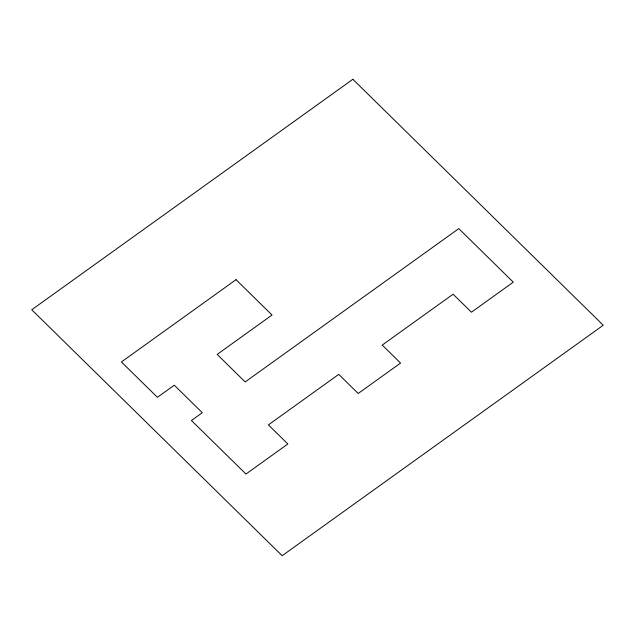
<?xml version="1.0" encoding="UTF-8"?>
<svg xmlns="http://www.w3.org/2000/svg" width="635" height="635" viewBox="0 0 635 635"><rect width="100%" height="100%" fill="white"/><g stroke="black" fill="none" stroke-linecap="round" stroke-linejoin="round"><path stroke-width="0.95" d="M352.854 79.288L31.75 309.761L282.146 555.712L603.25 325.239L352.854 79.288M236.045 279.678L121.42 361.95L157.416 397.304L174.284 385.199L202.295 412.71L191.437 420.505L245.967 474.035L287.845 443.984L268.399 424.878L338.749 374.38L358.203 393.478L400.558 363.077L382.23 345.075L453.112 294.195L471.448 312.198L513.294 282.154L458.787 228.616L245.173 381.937L217.162 354.417L272.042 315.031L236.045 279.678"/></g></svg>
